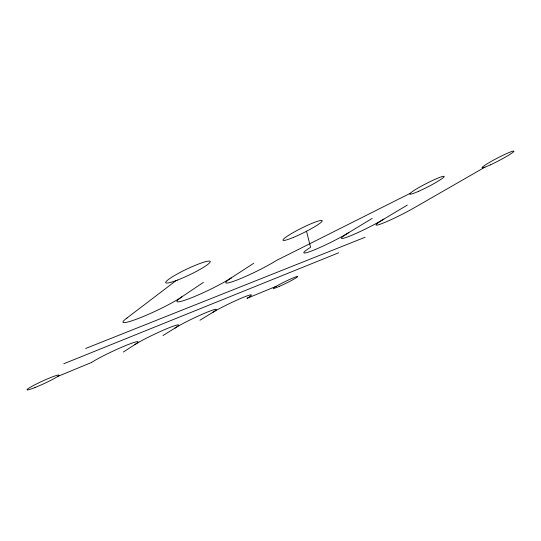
<?xml version="1.0" encoding="UTF-8"?>
<svg xmlns="http://www.w3.org/2000/svg" width="541" height="541" viewBox="0 0 541 541"><rect width="100%" height="100%" fill="white"/><g stroke="black" fill="none" stroke-linecap="round" stroke-linejoin="round"><path stroke-width="0.81" d="M126.905 318.067L176.041 280.617M181.688 296.968L203.443 282.348M231.223 277.891L253.682 263.311M123.314 352.029L134.919 344.583A25.921 2.063 -25.4 0 1 167.338 328.482A25.921 2.063 -25.4 0 1 175.047 328.029A24.852 1.927 -25.6 0 1 206.412 312.468A24.852 1.927 -25.6 0 1 212.309 312.657A23.912 1.799 -25.8 0 1 242.679 297.604A23.912 1.799 -25.8 0 1 247 298.348L276.228 286.29M163.017 335.548L175.047 328.029M199.94 320.231L212.309 312.657M306.517 231.257L310.568 247.332A29.417 2.691 -26.5 0 0 311.968 250.828A29.417 2.691 -26.5 0 0 348.762 232.623L372.154 218.408M348.762 232.623A28.348 2.462 -26.7 0 0 348.472 236.606A28.348 2.462 -26.7 0 0 383.873 219.098L407.346 205.073M484.986 167.128L416.252 206.628A27.395 2.252 -26.9 0 1 382.149 223.487A27.395 2.252 -26.9 0 1 383.873 219.098M410.173 193.347L276.356 260.505A31.791 3.185 -26 0 1 236.688 280.157A31.791 3.185 -26 0 1 231.352 277.837A33.393 3.496 -25.7 0 1 189.918 298.382A33.393 3.496 -25.7 0 1 181.83 296.914A35.307 3.848 -25.3 0 1 138.455 318.433A35.307 3.848 -25.3 0 1 127.061 318.007M57.576 376.489L91.192 362.619M63.75 363.775L338.7 252.782M85.62 348.492L365.04 237.289M91.571 362.463A27.151 2.211 -25.1 0 1 125.12 345.787A27.151 2.211 -25.1 0 1 134.919 344.583M293.384 237.425A21.91 2.516 -26.5 0 0 322.233 220.714A21.91 2.516 -26.5 0 0 292.187 233.157A21.91 2.516 -26.5 0 0 293.384 237.425M418.775 191.237A19.341 1.839 -27.2 0 0 444.188 176.447A19.341 1.839 -27.2 0 0 417.963 188.079A19.341 1.839 -27.2 0 0 418.775 191.237M177.455 280.089A24.649 3.185 -25.5 0 0 210.246 261.54A24.649 3.185 -25.5 0 0 176.204 274.578A24.649 3.185 -25.5 0 0 177.455 280.089M490.227 164.917A17.968 1.488 -27.5 0 0 513.95 151.209A17.968 1.488 -27.5 0 0 489.794 162.239A17.968 1.488 -27.5 0 0 490.227 164.917M279.433 286.331A13.471 0.954 -26.1 0 0 297.645 276.546A13.471 0.954 -26.1 0 0 279.548 284.431A13.471 0.954 -26.1 0 0 279.433 286.331M35.037 387.505A17.569 1.467 -24.7 0 0 58.989 375.177A17.569 1.467 -24.7 0 0 35.016 384.719A17.569 1.467 -24.7 0 0 35.037 387.505"/></g></svg>
